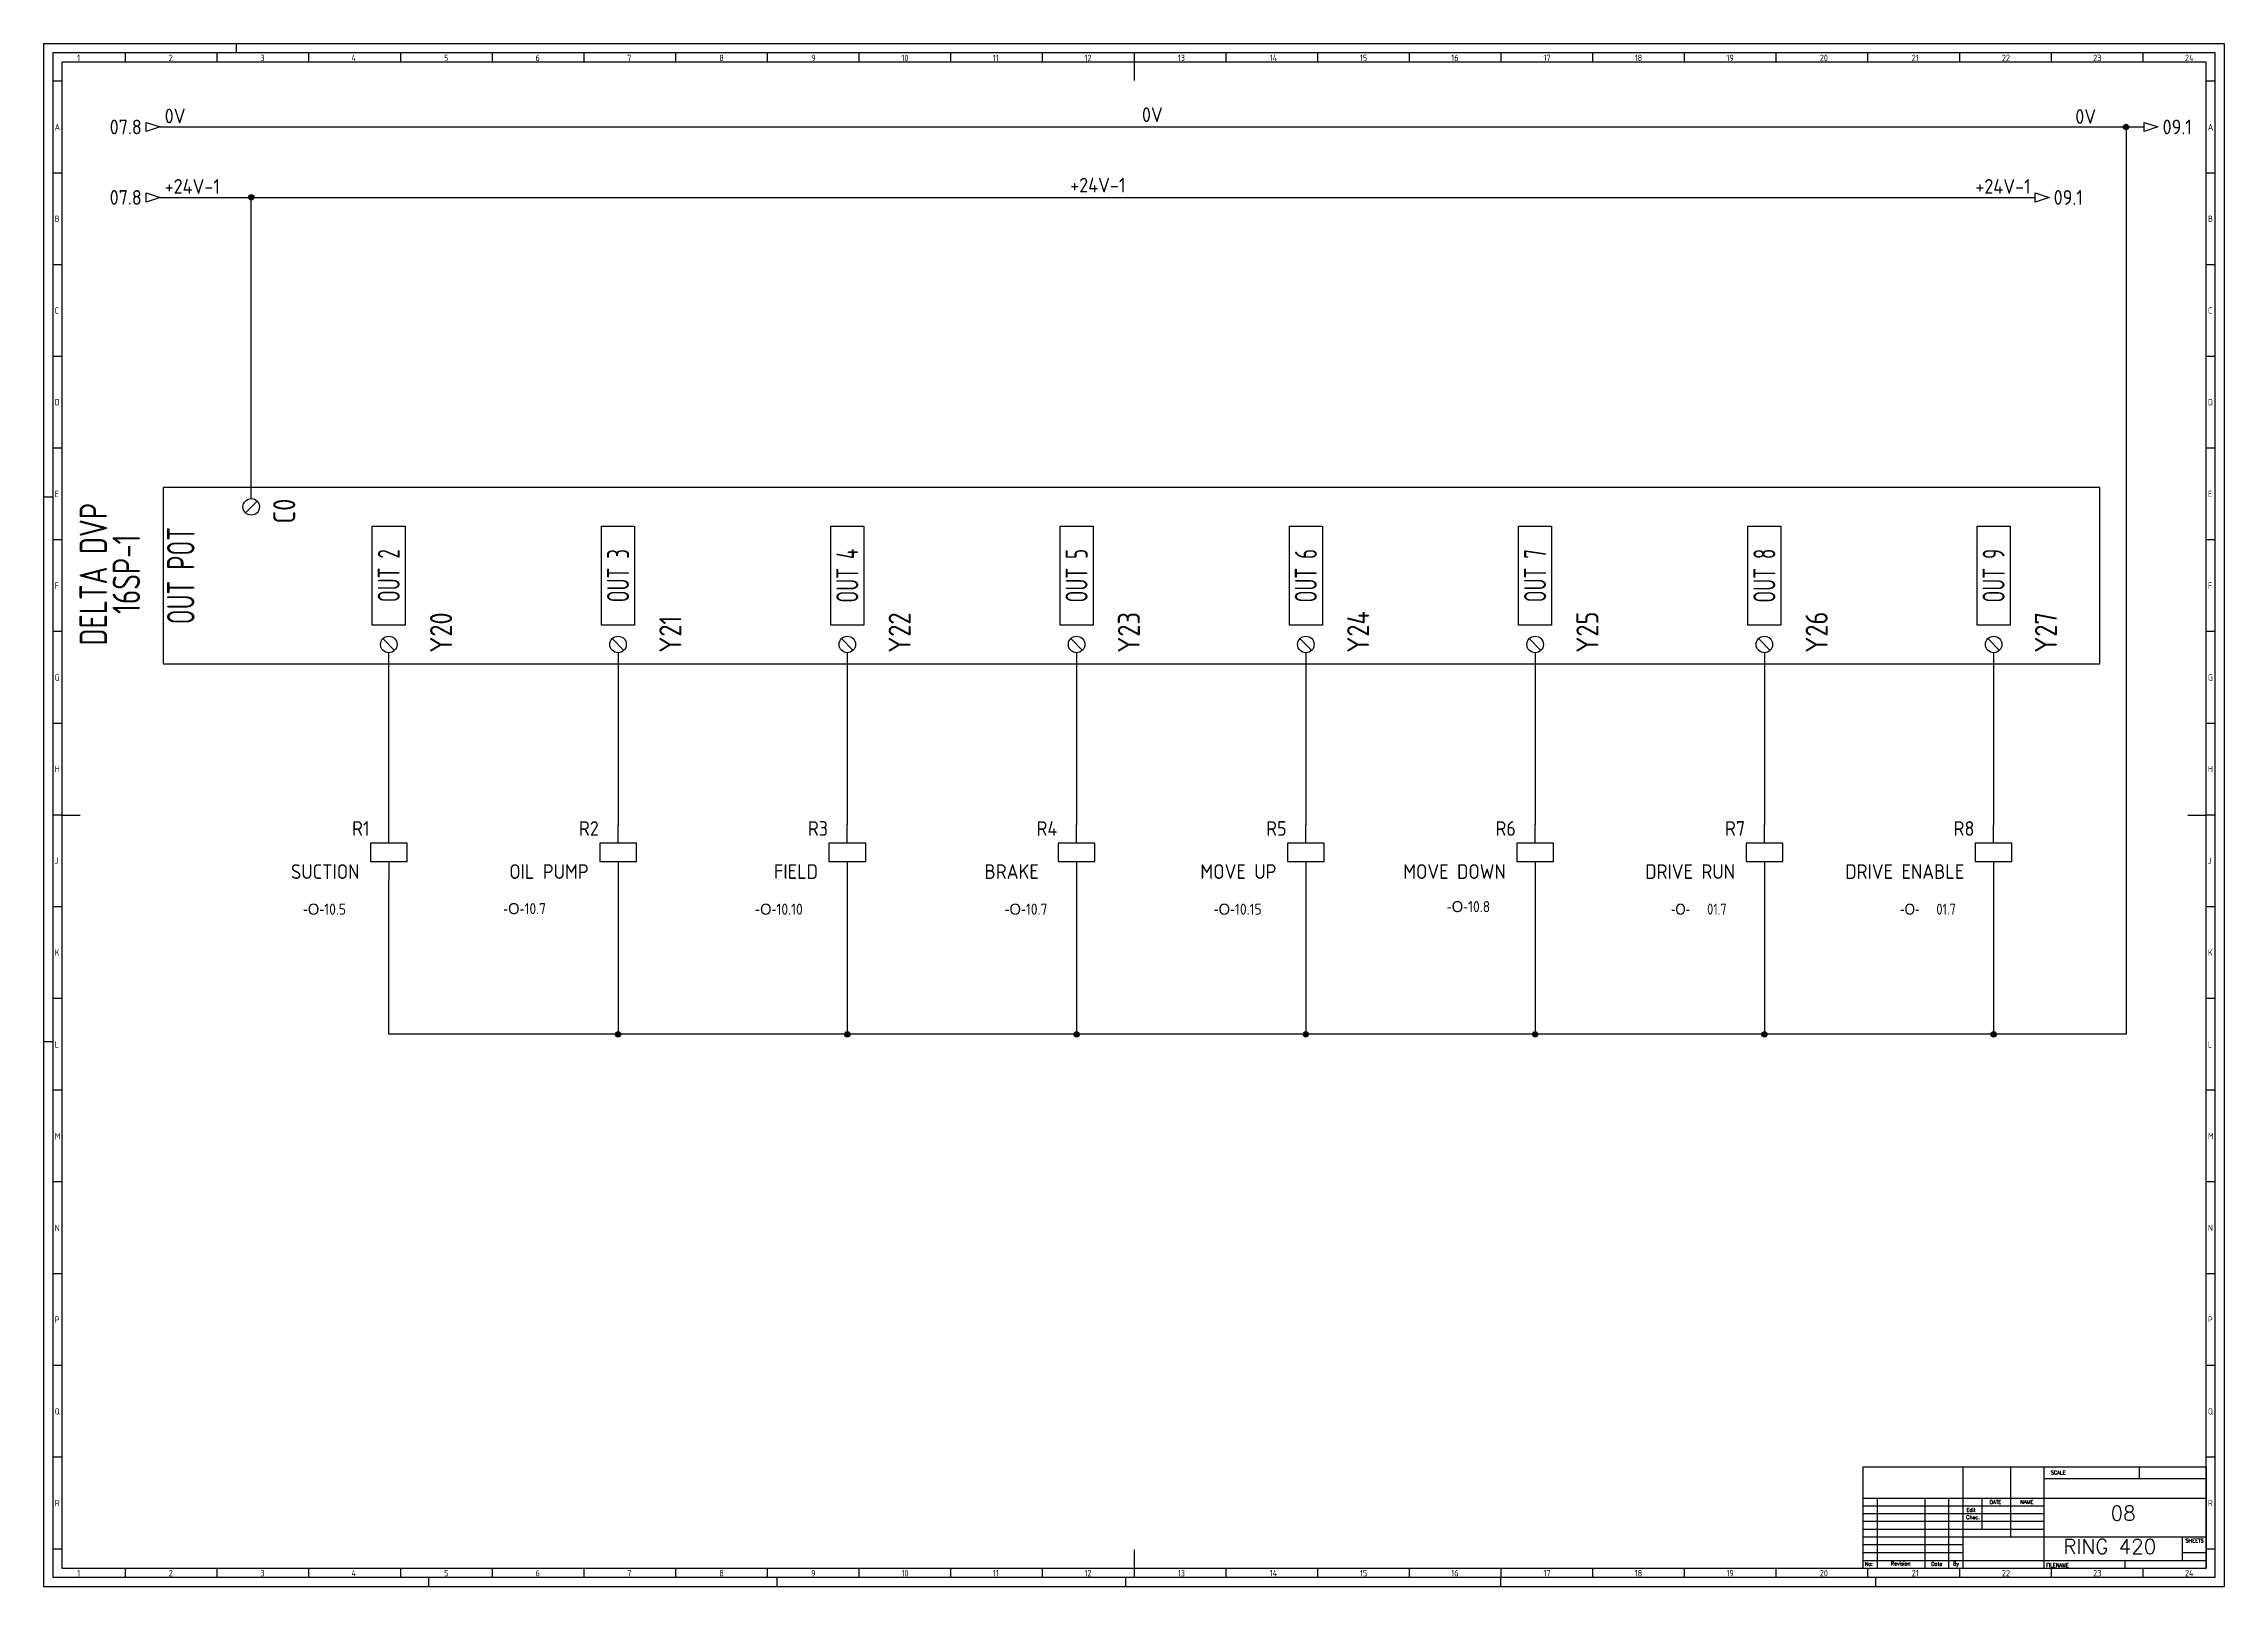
# Model space of a CAD drawing. Header units: millimetres. Extents: x 0 to 1189, y 5 to 846.
import ezdxf
from ezdxf.enums import TextEntityAlignment as Align

# ---------------------------------------------------------------- set-up
doc = ezdxf.new("R2010")
doc.units = ezdxf.units.MM
doc.header["$LTSCALE"] = 12
for name, color, linetype in [('025', 1, 'Continuous'), ('035', 5, 'Continuous'), ('07', 7, 'Continuous'), ('DESC', 1, 'Continuous'), ('MISC', 2, 'Continuous'), ('RED_2.5mm^2', 1, 'Continuous'), ('SYMS', 7, 'Continuous'), ('TAGS', 51, 'Continuous'), ('TERMS', 4, 'Continuous'), ('WIRENO', 70, 'Continuous'), ('WIREREF', 61, 'Continuous'), ('WIREREF_DEST', 61, 'Continuous'), ('XREF', 7, 'Continuous')]:
    doc.layers.add(name, color=color, linetype=linetype)
doc.styles.add('ISO Proportional', font='isocp.shx')
doc.styles.add('WD', font='romans.shx')
doc.styles.add('WD_IEC', font='ISOCP2.shx', dxfattribs={"width": 0.9, "height": 4})

# ---------------------------------------------------------------- blocks, each defined once
blk = doc.blocks.new('IEC_border_a0')
at = {"layer": '035', "color": 0}
for p, q in [((0, 841), (0, 0)), ((1189, 841), (0, 841)), ((44.5, 836), (44.5, 831)), ((94.5, 836), (94.5, 831)), ((105, 841), (105, 836)), ((144.5, 836), (144.5, 831)), ((194.5, 836), (194.5, 831)), ((244.5, 836), (244.5, 831)), ((294.5, 836), (294.5, 831)), ((344.5, 836), (344.5, 831)), ((394.5, 836), (394.5, 831)), ((444.5, 836), (444.5, 831)), ((494.5, 836), (494.5, 831)), ((544.5, 836), (544.5, 831)), ((594.5, 836), (594.5, 831)), ((644.5, 836), (644.5, 831)), ((694.5, 836), (694.5, 831)), ((744.5, 836), (744.5, 831)), ((794.5, 836), (794.5, 831)), ((844.5, 836), (844.5, 831)), ((894.5, 836), (894.5, 831)), ((944.5, 836), (944.5, 831)), ((994.5, 836), (994.5, 831)), ((1044.5, 836), (1044.5, 831)), ((1094.5, 836), (1094.5, 831)), ((1144.5, 836), (1144.5, 831)), ((1189, 0), (1189, 841)), ((10, 820.5), (5, 820.5)), ((1184, 820.5), (1179, 820.5)), ((10, 770.5), (5, 770.5)), ((1184, 770.5), (1179, 770.5)), ((10, 720.5), (5, 720.5)), ((1184, 720.5), (1179, 720.5)), ((10, 670.5), (5, 670.5)), ((1184, 670.5), (1179, 670.5)), ((10, 620.5), (5, 620.5)), ((1184, 620.5), (1179, 620.5)), ((0, 594), (5, 594)), ((10, 570.5), (5, 570.5)), ((1184, 570.5), (1179, 570.5)), ((10, 520.5), (5, 520.5)), ((1184, 520.5), (1179, 520.5)), ((10, 470.5), (5, 470.5)), ((1184, 470.5), (1179, 470.5)), ((10, 420.5), (5, 420.5)), ((1184, 420.5), (1179, 420.5)), ((1184, 420.5), (1179, 420.5)), ((10, 370.5), (5, 370.5)), ((1184, 370.5), (1179, 370.5)), ((10, 320.5), (5, 320.5)), ((1184, 320.5), (1179, 320.5)), ((0, 297), (5, 297)), ((10, 270.5), (5, 270.5)), ((1184, 270.5), (1179, 270.5)), ((1184, 270.5), (1179, 270.5)), ((10, 220.5), (5, 220.5)), ((1184, 220.5), (1179, 220.5)), ((10, 170.5), (5, 170.5)), ((1184, 170.5), (1179, 170.5)), ((10, 120.5), (5, 120.5)), ((1184, 120.5), (1179, 120.5)), ((10, 70.5), (5, 70.5)), ((1184, 70.5), (1179, 70.5)), ((10, 20.4), (5.1, 20.4)), ((1184, 20.4), (1179, 20.4)), ((0, 0), (1189, 0)), ((44.5, 10), (44.5, 5)), ((94.5, 10), (94.5, 5)), ((144.5, 10), (144.5, 5)), ((194.5, 10), (194.5, 5)), ((210, 0), (210, 5)), ((244.5, 10), (244.5, 5)), ((294.5, 10), (294.5, 5)), ((344.5, 10), (344.5, 5)), ((394.5, 10), (394.5, 5)), ((400, 0), (400, 5)), ((444.5, 10), (444.5, 5)), ((494.5, 10), (494.5, 5)), ((544.5, 10), (544.5, 5)), ((590, 0), (590, 5)), ((594.5, 10), (594.5, 5)), ((644.5, 10), (644.5, 5)), ((694.5, 10), (694.5, 5)), ((744.5, 10), (744.5, 5)), ((744.5, 10), (744.5, 5)), ((794.5, 10), (794.5, 5)), ((794.5, 0), (794.5, 5)), ((844.5, 10), (844.5, 5)), ((894.5, 10), (894.5, 5)), ((944.5, 10), (944.5, 5)), ((994.5, 10), (994.5, 5)), ((999, 0), (999, 5)), ((1044.5, 10), (1044.5, 5)), ((1094.5, 10), (1094.5, 5)), ((1144.5, 10), (1144.5, 5))]:
    blk.add_line(p, q, dxfattribs=at)
blk.add_lwpolyline([(10, 10), (1179, 10), (1179, 831), (10, 831)], close=True, dxfattribs=at)
at = {"layer": '07', "color": 0}
for p, q in [((594.5, 831), (594.5, 821)), ((10, 420.5), (20, 420.5)), ((1169, 420.5), (1179, 420.5)), ((594.5, 20), (594.5, 10))]:
    blk.add_line(p, q, dxfattribs=at)
blk.add_lwpolyline([(5, 5), (1184, 5), (1184, 836), (5, 836)], close=True, dxfattribs=at)
at = {"layer": '035', "color": 0, "style": 'ISO Proportional'}
for s, p in [('1', (18.3, 831.5)), ('2', (68.2, 831.5)), ('3', (118.2, 831.5)), ('4', (167.9, 831.5)), ('5', (218.3, 831.5)), ('6', (268.2, 831.5)), ('7', (318.2, 831.5)), ('8', (368.4, 831.5)), ('9', (418.5, 831.5)), ('10', (467.7, 831.5)), ('11', (517.5, 831.5)), ('12', (567.5, 831.5)), ('13', (618.4, 831.5)), ('14', (668.5, 831.5)), ('15', (717.7, 831.5)), ('16', (767.5, 831.5)), ('17', (817.7, 831.5)), ('18', (867.5, 831.5)), ('19', (917.5, 831.5)), ('20', (968.4, 831.5)), ('21', (1018.5, 831.5)), ('22', (1067.7, 831.5)), ('23', (1117.5, 831.5)), ('24', (1167.5, 831.5)), ('A', (6, 793.8)), ('A', (1180, 793.8)), ('B', (6, 743.8)), ('B', (1180, 743.8)), ('C', (6, 693.8)), ('C', (1180, 693.8)), ('D', (6, 643.8)), ('D', (1180, 643.8)), ('E', (6, 593.8)), ('E', (1180, 593.8)), ('F', (6, 543.8)), ('F', (1180, 543.8)), ('G', (6, 493.8)), ('G', (1180, 493.8)), ('H', (6, 443.8)), ('H', (1180, 443.8)), ('J', (6, 393.8)), ('J', (1180, 393.8)), ('K', (6, 343.8)), ('K', (1180, 343.8)), ('L', (6, 293.7)), ('L', (1180, 293.7)), ('M', (6, 243.7)), ('M', (1180, 243.7)), ('N', (6, 193.7)), ('N', (1180, 193.7)), ('P', (6, 143.7)), ('P', (1180, 143.7)), ('Q', (6, 93.7)), ('Q', (1180, 93.7)), ('R', (6.1, 43.7)), ('R', (1180, 43.7)), ('1', (18.3, 5.5)), ('2', (68.2, 5.5)), ('3', (118.2, 5.5)), ('4', (167.9, 5.5)), ('5', (218.3, 5.5)), ('6', (268.2, 5.5)), ('7', (318.2, 5.5)), ('8', (368.4, 5.5)), ('9', (418.5, 5.5)), ('10', (467.7, 5.5)), ('11', (517.5, 5.5)), ('12', (567.5, 5.5)), ('13', (618.4, 5.5)), ('14', (668.5, 5.5)), ('15', (717.7, 5.5)), ('16', (767.5, 5.5)), ('17', (817.7, 5.5)), ('18', (867.5, 5.5)), ('19', (917.5, 5.5)), ('20', (968.4, 5.5)), ('21', (1018.5, 5.5)), ('22', (1067.7, 5.5)), ('23', (1117.5, 5.5)), ('24', (1167.5, 5.5))]:
    blk.add_text(s, height=3.5, dxfattribs=at).set_placement(p)
blk = doc.blocks.new('IEC_tblock_a0')
at = {"layer": '035'}
for p, q in [((-106.6, 55.2), (-106.6, 17)), ((-88.4, 48.9), (0, 48.9)), ((-36.4, 55.2), (-36.4, 48.9)), ((-179.4, 38.2), (-179.4, 0)), ((-153.4, 38.2), (-153.4, 0)), ((-140.4, 38.2), (-140.4, 0)), ((-122.2, 38.2), (-122.2, 21.2)), ((-187.2, 34), (-88.4, 34)), ((-187.2, 29.8), (-88.4, 29.8)), ((-187.2, 25.5), (-88.4, 25.5)), ((-187.2, 21.2), (-88.4, 21.2)), ((-187.2, 17), (-132.6, 17)), ((-187.2, 12.8), (-132.6, 12.8)), ((-187.2, 8.5), (-132.6, 8.5)), ((-187.2, 4.2), (0, 4.2)), ((-44.2, 4.2), (-44.2, 0)), ((-13, 8.5), (0, 8.5))]:
    blk.add_line(p, q, dxfattribs=at)
at = {"layer": '07'}
for p, q in [((-187.2, 55.2), (0, 55.2)), ((-187.2, 55.2), (-187.2, 0)), ((-132.6, 55.2), (-132.6, 0)), ((-88.4, 55.2), (-88.4, 0)), ((0, 55.2), (0, 0)), ((-187.2, 38.2), (0, 38.2)), ((-132.6, 17), (0, 17)), ((-13, 17), (-13, 4.2)), ((-187.2, 0), (0, 0))]:
    blk.add_line(p, q, dxfattribs=at)
at = {"style": 'WD'}
for tag, p in [('SCALE', (-69.9, 51.1)), ('SH', (-8.7, 10.1)), ('FILENAME', (-68.1, 0.8))]:
    blk.add_attdef(tag, p, '', height=2, dxfattribs=at)
for tag, height, p in [('CKDATE', 2, (-114.9, 26.6)), ('EDDATE', 2, (-115, 30.8)), ('EDBY', 2, (-98, 30.9)), ('CKBY', 2, (-97.9, 26.3)), ('PROJDESC', 5, (-45.9, 29.2)), ('DWGDESC', 5, (-44.9, 19.7)), ('DWGNO', 3.5, (-48.5, 9.5))]:
    blk.add_attdef(tag, text='', height=height, dxfattribs=at).set_placement(p, align=Align.CENTER)
at = {"style": 'WD', "flags": 1}
blk.add_attdef('WD_TB', (-120.9, 11.9), '', height=2, dxfattribs=at)
at = {"layer": '025', "style": 'WD'}
for s, p in [('SCALE', (-80.6, 51.1)), ('NAME', (-97.7, 35.1)), ('No:', (-183.8, 1.2)), ('Revision', (-166.5, 1.5)), ('Date', (-146.8, 1.3)), ('By', (-136.3, 1.4))]:
    blk.add_text(s, height=2, dxfattribs=at).set_placement(p, align=Align.CENTER)
for s, p in [('DATE', (-118, 35)), ('Chec.', (-130.8, 26.7)), ('Edit', (-130.6, 30.7)), ('SHEETS', (-11.2, 14)), ('FILENAME', (-87.2, 0.6))]:
    blk.add_text(s, height=2, dxfattribs=at).set_placement(p)
blk = doc.blocks.new('PLCIO_2F11')
at = {"layer": 'SYMS'}
for p, q in [((-48, 48), (-48, -48)), ((1007.9, 48), (-48, 48)), ((1007.9, -48), (1007.9, 48)), ((-3.2, 34.3), (3.2, 40.7)), ((66, -27), (66, 27)), ((66, 27), (84, 27)), ((84, 27), (84, -27)), ((191, -27), (191, 27)), ((191, 27), (209, 27)), ((209, 27), (209, -27)), ((316, -27), (316, 27)), ((316, 27), (334, 27)), ((334, 27), (334, -27)), ((441, -27), (441, 27)), ((441, 27), (459, 27)), ((459, 27), (459, -27)), ((566, -27), (566, 27)), ((566, 27), (584, 27)), ((584, 27), (584, -27)), ((691, -27), (691, 27)), ((691, 27), (709, 27)), ((709, 27), (709, -27)), ((816, -27), (816, 27)), ((816, 27), (834, 27)), ((834, 27), (834, -27)), ((941, -27), (941, 27)), ((941, 27), (959, 27)), ((959, 27), (959, -27)), ((84, -27), (66, -27)), ((71.8, -34.3), (78.2, -40.7)), ((209, -27), (191, -27)), ((196.8, -34.3), (203.2, -40.7)), ((334, -27), (316, -27)), ((321.8, -34.3), (328.2, -40.7)), ((459, -27), (441, -27)), ((446.8, -34.3), (453.2, -40.7)), ((584, -27), (566, -27)), ((571.8, -34.3), (578.2, -40.7)), ((709, -27), (691, -27)), ((696.8, -34.3), (703.2, -40.7)), ((834, -27), (816, -27)), ((821.8, -34.3), (828.2, -40.7)), ((959, -27), (941, -27)), ((946.8, -34.3), (953.2, -40.7)), ((-48, -48), (1007.9, -48))]:
    blk.add_line(p, q, dxfattribs=at)
for centre in [(0, 37.5), (75, -37.5), (200, -37.5), (325, -37.5), (450, -37.5), (575, -37.5), (700, -37.5), (825, -37.5), (950, -37.5)]:
    blk.add_circle(centre, 4.5, dxfattribs=at)
at = {"layer": 'SYMS', "style": 'WD_IEC', "width": 0.9}
for tag, p in [('TERMDESC01', (6, 60)), ('TERM02', (97.5, -42)), ('TERM03', (222.5, -42)), ('TERM04', (347.5, -42)), ('TERM05', (472.5, -42)), ('TERM06', (597.5, -42)), ('TERM07', (722.5, -42)), ('TERM08', (847.5, -42)), ('TERM09', (972.5, -42))]:
    blk.add_attdef(tag, text='', height=12, rotation=90, dxfattribs=at).set_placement(p, align=Align.TOP_LEFT)
for tag, p in [('DESCA04', (316, 66)), ('DESCD04', (370, 66)), ('DESCA02', (66, 66)), ('DESCB02', (84, 66)), ('DESCC02', (102, 66)), ('DESCD02', (120, 66)), ('DESCE02', (138, 66)), ('DESCA03', (191, 66)), ('DESCB03', (209, 66)), ('DESCC03', (227, 66)), ('DESCD03', (245, 66)), ('DESCE03', (263, 66)), ('DESCB04', (334, 66)), ('DESCC04', (352, 66)), ('DESCE04', (388, 66)), ('DESCA05', (441, 66)), ('DESCB05', (459, 66)), ('DESCC05', (477, 66)), ('DESCD05', (495, 66)), ('DESCE05', (513, 66)), ('DESCA06', (566, 66)), ('DESCB06', (584, 66)), ('DESCC06', (602, 66)), ('DESCD06', (620, 66)), ('DESCE06', (638, 66)), ('DESCA07', (691, 66)), ('DESCB07', (709, 66)), ('DESCC07', (727, 66)), ('DESCD07', (745, 66)), ('DESCE07', (763, 66)), ('DESCA08', (816, 66)), ('DESCB08', (834, 66)), ('DESCC08', (852, 66)), ('DESCD08', (870, 66)), ('DESCE08', (888, 66)), ('DESCA09', (941, 66)), ('DESCB09', (959, 66)), ('DESCC09', (977, 66)), ('DESCD09', (995, 66)), ('DESCE09', (1013, 66))]:
    blk.add_attdef(tag, p, '', height=15, rotation=90, dxfattribs=at)
at = {"layer": 'SYMS', "style": 'WD_IEC', "width": 0.9, "flags": 1}
for tag, p in [('X2TERM01', (0, 42)), ('X8TERM02', (75, -42)), ('X8TERM03', (200, -42)), ('X8TERM04', (325, -42)), ('X8TERM05', (450, -42)), ('X8TERM06', (575, -42)), ('X8TERM07', (700, -42)), ('X8TERM08', (825, -42)), ('X8TERM09', (950, -42))]:
    blk.add_attdef(tag, text='', height=1.92, rotation=90, dxfattribs=at).set_placement(p, align=Align.RIGHT)
at = {"layer": 'SYMS', "style": 'WD_IEC', "width": 0.9}
for tag, p in [('TERM01', (12, 42)), ('TERMDESC02', (81, -60)), ('TERMDESC03', (206, -60)), ('TERMDESC04', (331, -60)), ('TERMDESC05', (456, -60)), ('TERMDESC06', (581, -60)), ('TERMDESC07', (706, -60)), ('TERMDESC08', (831, -60)), ('TERMDESC09', (956, -60))]:
    blk.add_attdef(tag, text='', height=12, rotation=90, dxfattribs=at).set_placement(p, align=Align.TOP_RIGHT)
at = {"layer": 'SYMS', "style": 'WD_IEC'}
for tag, width, p in [('INST', 0.8, (-159, 0)), ('MFG', 0.8, (-123, 0)), ('CAT', 0.8, (-105, 0)), ('LINE1', 0.9, (-87, 0)), ('LINE2', 0.9, (-69, 0)), ('DESC', 0.9, (-50.8, 0)), ('LOC', 0.8, (-141, 0)), ('TAG', 0.7, (-30.9, 0))]:
    blk.add_attdef(tag, text='', height=15, rotation=90, dxfattribs=dict(at, width=width)).set_placement(p, align=Align.CENTER)
at = {"layer": 'SYMS', "style": 'WD_IEC', "width": 0.7}
for tag, p in [('TAGA02', (75, 0)), ('TAGA03', (200, 0)), ('TAGA04', (325, 0)), ('TAGA05', (450, 0)), ('TAGA06', (575, 0)), ('TAGA07', (700, 0)), ('TAGA08', (825, 0)), ('TAGA09', (950, 0))]:
    blk.add_attdef(tag, text='', height=12, rotation=90, dxfattribs=at).set_placement(p, align=Align.MIDDLE_CENTER)
at = {"layer": 'SYMS', "linetype": 'Continuous', "style": 'WD_IEC', "width": 0.9, "flags": 9}
blk.add_attdef('ASSYCODE', text='', height=1.92, rotation=90, dxfattribs=at).set_placement((-102.9, -22.1), align=Align.CENTER)
blk = doc.blocks.new('WDDOT')
for radius in [0.72, 0.449, 0.223]:
    blk.add_circle((0, 0), radius)
blk = doc.blocks.new('VCR1')
for p, q in [((0, 2.5), (0, 7.5)), ((0, -2.5), (0, -7.5))]:
    blk.add_line(p, q)
blk.add_lwpolyline([(-5, 2.5), (-5, -2.5), (5, -2.5), (5, 2.5)], close=True)
at = {"style": 'WD_IEC'}
for tag, p in [('INST', (-5.25, 11.5)), ('TAG1', (-5.25, 4.5)), ('LOC', (-5.25, 8)), ('DESC1', (-5.25, -6.85)), ('DESC3', (-5.25, -13.85)), ('DESC2', (-5.25, -10.35))]:
    blk.add_attdef(tag, text='', height=2.5, dxfattribs=at).set_placement(p, align=Align.RIGHT)
blk.add_attdef('TERM01', text='', height=2, rotation=90, dxfattribs=at).set_placement((-1, 7.5), align=Align.RIGHT)
at = {"style": 'WD_IEC', "flags": 1}
for tag, p, height in [('X2TERM01', (0, 7.5), 0.32), ('X4LINK', (-5, 0), 0.32), ('X1LINK', (5, 0), 0.32), ('ASSYCODE', (1, -4), 1), ('FAMILY', (1, -5.5), 1), ('X8TERM02', (0, -7.5), 0.32), ('CATDESC', (1, -7), 1)]:
    blk.add_attdef(tag, p, '', height=height, dxfattribs=at)
at = {"style": 'WD_IEC', "flags": 9}
for tag, p in [('MFG', (-6, 1)), ('CAT', (-6, -1.5))]:
    blk.add_attdef(tag, text='', height=1.5, dxfattribs=at).set_placement(p, align=Align.RIGHT)
at = {"style": 'WD_IEC'}
blk.add_attdef('TERM02', (-1, -7.5), '', height=2, rotation=90, dxfattribs=at)
at = {"lineweight": 9, "style": 'WD_IEC'}
for tag, p in [('NO', (-5.5, -16.5)), ('NC', (-5.5, -20))]:
    blk.add_attdef(tag, text='', height=2.5, dxfattribs=at).set_placement(p, align=Align.TOP_RIGHT)
for tag, p in [('XREFNO', (-4, -16.5)), ('XREFNC', (-4, -20))]:
    blk.add_attdef(tag, text='', height=2.5, dxfattribs=at).set_placement(p, align=Align.TOP_LEFT)
blk = doc.blocks.new('HA1D3')
blk.add_lwpolyline([(0, 0), (-3.75, -1.25), (-3.75, 1.25)], close=True)
at = {"style": 'WD_IEC'}
blk.add_attdef('XREF', text='', height=2.5, dxfattribs=at).set_placement((-5, 0), align=Align.MIDDLE_RIGHT)
at = {"style": 'WD_IEC', "flags": 1}
blk.add_attdef('SIGCODE', text='', height=1, dxfattribs=at).set_placement((-2.5, 1.8), align=Align.RIGHT)
at = {"style": 'WD_IEC'}
for tag, p, height, flags in [('X1TERM01', (0, 0), 0.32, 1), ('WIRENO', (1.25, 1), 2.5, 8)]:
    blk.add_attdef(tag, p, '', height=height, dxfattribs=dict(at, flags=flags))
blk.add_attdef('DESC1', text='', height=2.5, dxfattribs=at).set_placement((1.25, -1), align=Align.TOP_LEFT)
blk = doc.blocks.new('WD_WNH')
at = {"linetype": 'Continuous', "style": 'WD_IEC', "width": 0.8}
blk.add_attdef('WIRENO', text='', height=2.5, dxfattribs=at).set_placement((0, 0.75), align=Align.CENTER)
at = {"style": 'WD_IEC', "flags": 1}
for tag, p in [('W08USER', (0, 0.375)), ('W04USER', (0, 0.875)), ('W05USER', (0, 0.75)), ('W09USER', (0, 0.25)), ('W03USER', (0, 1)), ('W06USER', (0, 0.625)), ('W07USER', (0, 0.5)), ('W02USER', (0, 1.125)), ('W01USER', (0, 1.25)), ('W10USER', (0, 0.125))]:
    blk.add_attdef(tag, text='', height=0.08, dxfattribs=at).set_placement(p, align=Align.CENTER)
blk = doc.blocks.new('HA1S1')
blk.add_lwpolyline([(0, 1.25), (3.75, 0), (0, -1.25)], close=True)
at = {"style": 'WD_IEC'}
for tag, height, flags, p in [('WIRENO', 2.5, 8, (-1.25, 1)), ('SIGCODE', 1, 1, (5, 1.8))]:
    blk.add_attdef(tag, text='', height=height, dxfattribs=dict(at, flags=flags)).set_placement(p, align=Align.RIGHT)
at = {"style": 'WD_IEC', "flags": 1}
blk.add_attdef('X4TERM01', (0, 0), '', height=0.32, dxfattribs=at)
at = {"style": 'WD_IEC'}
blk.add_attdef('XREF', text='', height=2.5, dxfattribs=at).set_placement((5, 0), align=Align.MIDDLE_LEFT)
blk.add_attdef('DESC1', text='', height=2.5, dxfattribs=at).set_placement((-1.25, -1), align=Align.TOP_RIGHT)

msp = doc.modelspace()

# ---------------------------------------------------------------- linework, layer by layer
at = {"layer": 'RED_2.5mm^2'}
for p, q in [((63.5, 800.5), (1145.3, 800.5)), ((1135.4, 800.5), (1135.4, 305.9)), ((63.5, 762.1), (1085.9, 762.1)), ((113.2, 597.9), (113.2, 762.1)), ((188.2, 420.1), (188.2, 513.9)), ((313.2, 513.9), (313.2, 420.1)), ((438.2, 513.9), (438.2, 420.1)), ((563.2, 513.9), (563.2, 420.1)), ((688.2, 513.9), (688.2, 420.1)), ((813.2, 513.9), (813.2, 420.1)), ((938.2, 513.9), (938.2, 420.1)), ((1063.2, 513.9), (1063.2, 420.1)), ((188.2, 305.9), (188.2, 390.1)), ((313.2, 390.1), (313.2, 305.9)), ((438.2, 390.1), (438.2, 305.9)), ((563.2, 390.1), (563.2, 305.9)), ((688.2, 390.1), (688.2, 305.9)), ((813.2, 390.1), (813.2, 305.9)), ((938.2, 390.1), (938.2, 305.9)), ((1063.2, 390.1), (1063.2, 305.9)), ((1063.2, 305.9), (188.2, 305.9)), ((1135.4, 305.9), (1063.2, 305.9))]:
    msp.add_line(p, q, dxfattribs=at)

# ---------------------------------------------------------------- block references
msp.add_blockref('IEC_border_a0', (0, 4.9))
ref = msp.add_blockref('IEC_tblock_a0', (1179, 14.9))
ref.add_attrib('DWGDESC', 'RING 420', dxfattribs={"height": 8, "style": 'WD'}).set_placement((1126.5, 22.7), align=Align.CENTER)
ref.add_attrib('PROJDESC', '08', dxfattribs={"height": 8, "style": 'WD'}).set_placement((1133.8, 40.8), align=Align.CENTER)
at = {"layer": 'SYMS'}
ref = msp.add_blockref('HA1D3', (63.5, 800.5), dxfattribs=dict(at, xscale=2, yscale=2, zscale=2))
ref.add_attrib('XREF', '07.8', dxfattribs={"layer": 'XREF', "height": 8, "style": 'WD_IEC'}).set_placement((53.5, 800.5), align=Align.MIDDLE_RIGHT)
ref.add_attrib('WIRENO', '0V', (66, 802.5), dxfattribs={"layer": 'WIREREF_DEST', "height": 8, "style": 'WD_IEC', "flags": 8})
ref = msp.add_blockref('HA1S1', (1145.3, 800.5), dxfattribs=dict(at, xscale=2, yscale=2, zscale=2))
ref.add_attrib('XREF', '09.1', dxfattribs={"layer": 'XREF', "height": 8, "style": 'WD_IEC'}).set_placement((1155.3, 800.5), align=Align.MIDDLE_LEFT)
ref.add_attrib('WIRENO', '0V', dxfattribs={"layer": 'WIREREF', "height": 8, "style": 'WD_IEC', "flags": 8}).set_placement((1119.1, 802.2), align=Align.RIGHT)
at = {"layer": 'SYMS', "xscale": 2, "yscale": 2, "zscale": 2}
for p in [(1135.4, 800.5), (113.2, 762.1), (313.2, 305.9), (438.2, 305.9), (563.2, 305.9), (688.2, 305.9), (813.2, 305.9), (938.2, 305.9), (1063.2, 305.9)]:
    msp.add_blockref('WDDOT', p, dxfattribs=at)
at = {"layer": 'SYMS'}
ref = msp.add_blockref('HA1D3', (63.5, 762.1), dxfattribs=dict(at, xscale=2, yscale=2, zscale=2))
ref.add_attrib('XREF', '07.8', dxfattribs={"layer": 'XREF', "height": 8, "style": 'WD_IEC'}).set_placement((53.5, 762.1), align=Align.MIDDLE_RIGHT)
ref.add_attrib('WIRENO', '+24V-1', (66, 764.1), dxfattribs={"layer": 'WIREREF_DEST', "height": 8, "style": 'WD_IEC', "flags": 8})
ref = msp.add_blockref('HA1S1', (1085.9, 762.1), dxfattribs=dict(at, xscale=2, yscale=2, zscale=2))
ref.add_attrib('XREF', '09.1', dxfattribs={"layer": 'XREF', "height": 8, "style": 'WD_IEC'}).set_placement((1095.9, 762.1), align=Align.MIDDLE_LEFT)
ref.add_attrib('WIRENO', '+24V-1', dxfattribs={"layer": 'WIREREF', "height": 8, "style": 'WD_IEC', "flags": 8}).set_placement((1083.4, 764.1), align=Align.RIGHT)
at = {"layer": 'SYMS', "color": 0}
ref = msp.add_blockref('PLCIO_2F11', (113.2, 555.9), dxfattribs=at)
ref.add_attrib('TERM01', 'C0', dxfattribs={"layer": 'TERMS', "height": 12, "rotation": 90, "style": 'WD_IEC', "width": 0.9}).set_placement((125.2, 597.9), align=Align.TOP_RIGHT)
ref.add_attrib('TAG', 'OUT POT', dxfattribs={"layer": 'TAGS', "height": 15, "rotation": 90, "style": 'WD_IEC', "width": 0.7}).set_placement((82.3, 555.9), align=Align.CENTER)
ref.add_attrib('CAT', '16SP-1', dxfattribs={"layer": 'MISC', "height": 15, "rotation": 90, "style": 'WD_IEC', "width": 0.8}).set_placement((52.6, 556.7), align=Align.CENTER)
ref.add_attrib('MFG', 'DELTA DVP', dxfattribs={"layer": 'MISC', "height": 15, "rotation": 90, "style": 'WD_IEC', "width": 0.8}).set_placement((34.6, 556.7), align=Align.CENTER)
ref.add_attrib('TERM02', 'Y20', dxfattribs={"layer": 'TERMS', "height": 12, "rotation": 90, "style": 'WD_IEC', "width": 0.9}).set_placement((210.7, 513.9), align=Align.TOP_LEFT)
ref.add_attrib('TAGA02', 'OUT 2', dxfattribs={"layer": 'TAGS', "height": 12, "rotation": 90, "style": 'WD_IEC', "width": 0.7}).set_placement((188.2, 555.9), align=Align.MIDDLE_CENTER)
ref.add_attrib('TERM03', 'Y21', dxfattribs={"layer": 'TERMS', "height": 12, "rotation": 90, "style": 'WD_IEC', "width": 0.9}).set_placement((335.7, 513.9), align=Align.TOP_LEFT)
ref.add_attrib('TAGA03', 'OUT 3', dxfattribs={"layer": 'TAGS', "height": 12, "rotation": 90, "style": 'WD_IEC', "width": 0.7}).set_placement((313.2, 555.9), align=Align.MIDDLE_CENTER)
ref.add_attrib('TERM04', 'Y22', dxfattribs={"layer": 'TERMS', "height": 12, "rotation": 90, "style": 'WD_IEC', "width": 0.9}).set_placement((460.7, 513.9), align=Align.TOP_LEFT)
ref.add_attrib('TAGA04', 'OUT 4', dxfattribs={"layer": 'TAGS', "height": 12, "rotation": 90, "style": 'WD_IEC', "width": 0.7}).set_placement((438.2, 555.9), align=Align.MIDDLE_CENTER)
ref.add_attrib('TERM05', 'Y23', dxfattribs={"layer": 'TERMS', "height": 12, "rotation": 90, "style": 'WD_IEC', "width": 0.9}).set_placement((585.7, 513.9), align=Align.TOP_LEFT)
ref.add_attrib('TAGA05', 'OUT 5', dxfattribs={"layer": 'TAGS', "height": 12, "rotation": 90, "style": 'WD_IEC', "width": 0.7}).set_placement((563.2, 555.9), align=Align.MIDDLE_CENTER)
ref.add_attrib('TERM06', 'Y24', dxfattribs={"layer": 'TERMS', "height": 12, "rotation": 90, "style": 'WD_IEC', "width": 0.9}).set_placement((710.7, 513.9), align=Align.TOP_LEFT)
ref.add_attrib('TAGA06', 'OUT 6', dxfattribs={"layer": 'TAGS', "height": 12, "rotation": 90, "style": 'WD_IEC', "width": 0.7}).set_placement((688.2, 555.9), align=Align.MIDDLE_CENTER)
ref.add_attrib('TERM07', 'Y25', dxfattribs={"layer": 'TERMS', "height": 12, "rotation": 90, "style": 'WD_IEC', "width": 0.9}).set_placement((835.7, 513.9), align=Align.TOP_LEFT)
ref.add_attrib('TAGA07', 'OUT 7', dxfattribs={"layer": 'TAGS', "height": 12, "rotation": 90, "style": 'WD_IEC', "width": 0.7}).set_placement((813.2, 555.9), align=Align.MIDDLE_CENTER)
ref.add_attrib('TERM08', 'Y26', dxfattribs={"layer": 'TERMS', "height": 12, "rotation": 90, "style": 'WD_IEC', "width": 0.9}).set_placement((960.7, 513.9), align=Align.TOP_LEFT)
ref.add_attrib('TAGA08', 'OUT 8', dxfattribs={"layer": 'TAGS', "height": 12, "rotation": 90, "style": 'WD_IEC', "width": 0.7}).set_placement((938.2, 555.9), align=Align.MIDDLE_CENTER)
ref.add_attrib('TERM09', 'Y27', dxfattribs={"layer": 'TERMS', "height": 12, "rotation": 90, "style": 'WD_IEC', "width": 0.9}).set_placement((1085.7, 513.9), align=Align.TOP_LEFT)
ref.add_attrib('TAGA09', 'OUT 9', dxfattribs={"layer": 'TAGS', "height": 12, "rotation": 90, "style": 'WD_IEC', "width": 0.7}).set_placement((1063.2, 555.9), align=Align.MIDDLE_CENTER)
at = {"layer": 'SYMS'}
ref = msp.add_blockref('VCR1', (188.2, 405.1), dxfattribs=dict(at, xscale=2, yscale=2, zscale=2))
ref.add_attrib('DESC1', 'SUCTION', dxfattribs={"layer": 'DESC', "height": 8, "style": 'WD_IEC'}).set_placement((172.2, 390.6), align=Align.RIGHT)
ref.add_attrib('TAG1', 'R1', dxfattribs={"layer": 'TAGS', "height": 8, "style": 'WD_IEC'}).set_placement((177.7, 414.1), align=Align.RIGHT)
ref = msp.add_blockref('VCR1', (313.2, 405.1), dxfattribs=dict(at, xscale=2, yscale=2, zscale=2))
ref.add_attrib('DESC1', 'OIL PUMP', dxfattribs={"layer": 'DESC', "height": 8, "style": 'WD_IEC'}).set_placement((297.2, 390.6), align=Align.RIGHT)
ref.add_attrib('TAG1', 'R2', dxfattribs={"layer": 'TAGS', "height": 8, "style": 'WD_IEC'}).set_placement((302.7, 414.1), align=Align.RIGHT)
ref = msp.add_blockref('VCR1', (438.2, 405.1), dxfattribs=dict(at, xscale=2, yscale=2, zscale=2))
ref.add_attrib('DESC1', 'FIELD', dxfattribs={"layer": 'DESC', "height": 8, "style": 'WD_IEC'}).set_placement((422.2, 390.6), align=Align.RIGHT)
ref.add_attrib('TAG1', 'R3', dxfattribs={"layer": 'TAGS', "height": 8, "style": 'WD_IEC'}).set_placement((427.7, 414.1), align=Align.RIGHT)
ref = msp.add_blockref('VCR1', (563.2, 405.1), dxfattribs=dict(at, xscale=2, yscale=2, zscale=2))
ref.add_attrib('DESC1', 'BRAKE ', dxfattribs={"layer": 'DESC', "height": 8, "style": 'WD_IEC'}).set_placement((547.2, 390.6), align=Align.RIGHT)
ref.add_attrib('TAG1', 'R4', dxfattribs={"layer": 'TAGS', "height": 8, "style": 'WD_IEC'}).set_placement((552.7, 414.1), align=Align.RIGHT)
ref = msp.add_blockref('VCR1', (688.2, 405.1), dxfattribs=dict(at, xscale=2, yscale=2, zscale=2))
ref.add_attrib('DESC1', 'MOVE UP', dxfattribs={"layer": 'DESC', "height": 8, "style": 'WD_IEC'}).set_placement((672.2, 390.6), align=Align.RIGHT)
ref.add_attrib('TAG1', 'R5', dxfattribs={"layer": 'TAGS', "height": 8, "style": 'WD_IEC'}).set_placement((677.7, 414.1), align=Align.RIGHT)
ref = msp.add_blockref('VCR1', (813.2, 405.1), dxfattribs=dict(at, xscale=2, yscale=2, zscale=2))
ref.add_attrib('DESC1', 'MOVE DOWN', dxfattribs={"layer": 'DESC', "height": 8, "style": 'WD_IEC'}).set_placement((797.2, 390.6), align=Align.RIGHT)
ref.add_attrib('TAG1', 'R6', dxfattribs={"layer": 'TAGS', "height": 8, "style": 'WD_IEC'}).set_placement((802.7, 414.1), align=Align.RIGHT)
ref = msp.add_blockref('VCR1', (938.2, 405.1), dxfattribs=dict(at, xscale=2, yscale=2, zscale=2))
ref.add_attrib('DESC1', 'DRIVE RUN', dxfattribs={"layer": 'DESC', "height": 8, "style": 'WD_IEC'}).set_placement((922.2, 390.6), align=Align.RIGHT)
ref.add_attrib('TAG1', 'R7', dxfattribs={"layer": 'TAGS', "height": 8, "style": 'WD_IEC'}).set_placement((927.7, 414.1), align=Align.RIGHT)
ref = msp.add_blockref('VCR1', (1063.2, 405.1), dxfattribs=dict(at, xscale=2, yscale=2, zscale=2))
ref.add_attrib('DESC1', 'DRIVE ENABLE', dxfattribs={"layer": 'DESC', "height": 8, "style": 'WD_IEC'}).set_placement((1047.2, 390.6), align=Align.RIGHT)
ref.add_attrib('TAG1', 'R8', dxfattribs={"layer": 'TAGS', "height": 8, "style": 'WD_IEC'}).set_placement((1052.7, 414.1), align=Align.RIGHT)
at = {"layer": 'WIRENO'}
ref = msp.add_blockref('WD_WNH', (604.4, 800.5), dxfattribs=dict(at, xscale=2, yscale=2, zscale=2))
ref.add_attrib('WIRENO', '0V', dxfattribs={"linetype": 'Continuous', "height": 8, "style": 'WD_IEC'}).set_placement((604.5, 803.2), align=Align.CENTER)
ref = msp.add_blockref('WD_WNH', (574.7, 762.1), dxfattribs=dict(at, xscale=2, yscale=2, zscale=2))
ref.add_attrib('WIRENO', '+24V-1', dxfattribs={"linetype": 'Continuous', "height": 8, "style": 'WD_IEC'}).set_placement((574.8, 764.8), align=Align.CENTER)

# ---------------------------------------------------------------- texts
at = {"layer": 'XREF', "char_height": 6, "attachment_point": 1, "style": 'WD_IEC'}
for s, insert in [('{\\Fmonotxt|c0;\\W1;  \\Facaderef|c0;-O-\\Fisocp2|c0;10.5}', (131, 377.1)), ('{\\Fmonotxt|c0;\\W1;  \\Facaderef|c0;-O-\\Fisocp2|c0;10.7}', (240.2, 377.4)), ('{\\Fmonotxt|c0;\\H0.67x;\\W1;  \\Facaderef|c0;\\H1.49254x;-O-\\Fisocp2|c0;10.10}', (381, 377.1)), ('{\\Fmonotxt|c0;\\H0.67x;\\W1;  \\Facaderef|c0;\\H1.49254x;-O-\\Fisocp2|c0;10.7}', (517, 377.1)), ('{\\Fmonotxt|c0;\\H0.67x;\\W1;  \\Facaderef|c0;\\H1.49254x;-O-\\Fisocp2|c0;\\H1x;10.15}', (631, 377.1)), ('{\\Fmonotxt|c0;\\H0.67x;\\W1;  \\Facaderef|c0;\\H1.49254x;-O-\\Fisocp2|c0;10.8}', (758.1, 378.5)), ('{\\Fmonotxt|c0;\\H0.67x;  \\Facaderef|c0;\\H1.49254x;-O-} {\\Fmonotxt|c0;\\H0.67x; } 01.7', (881, 377.1)), ('{\\Fmonotxt|c0;\\H0.67x;  \\Facaderef|c0;\\H1.49254x;-O-} {\\Fmonotxt|c0;\\H0.67x; } 01.7', (1006, 377.1))]:
    msp.add_mtext(s, dxfattribs=dict(at, insert=insert))

doc.saveas('drawing.dxf')
